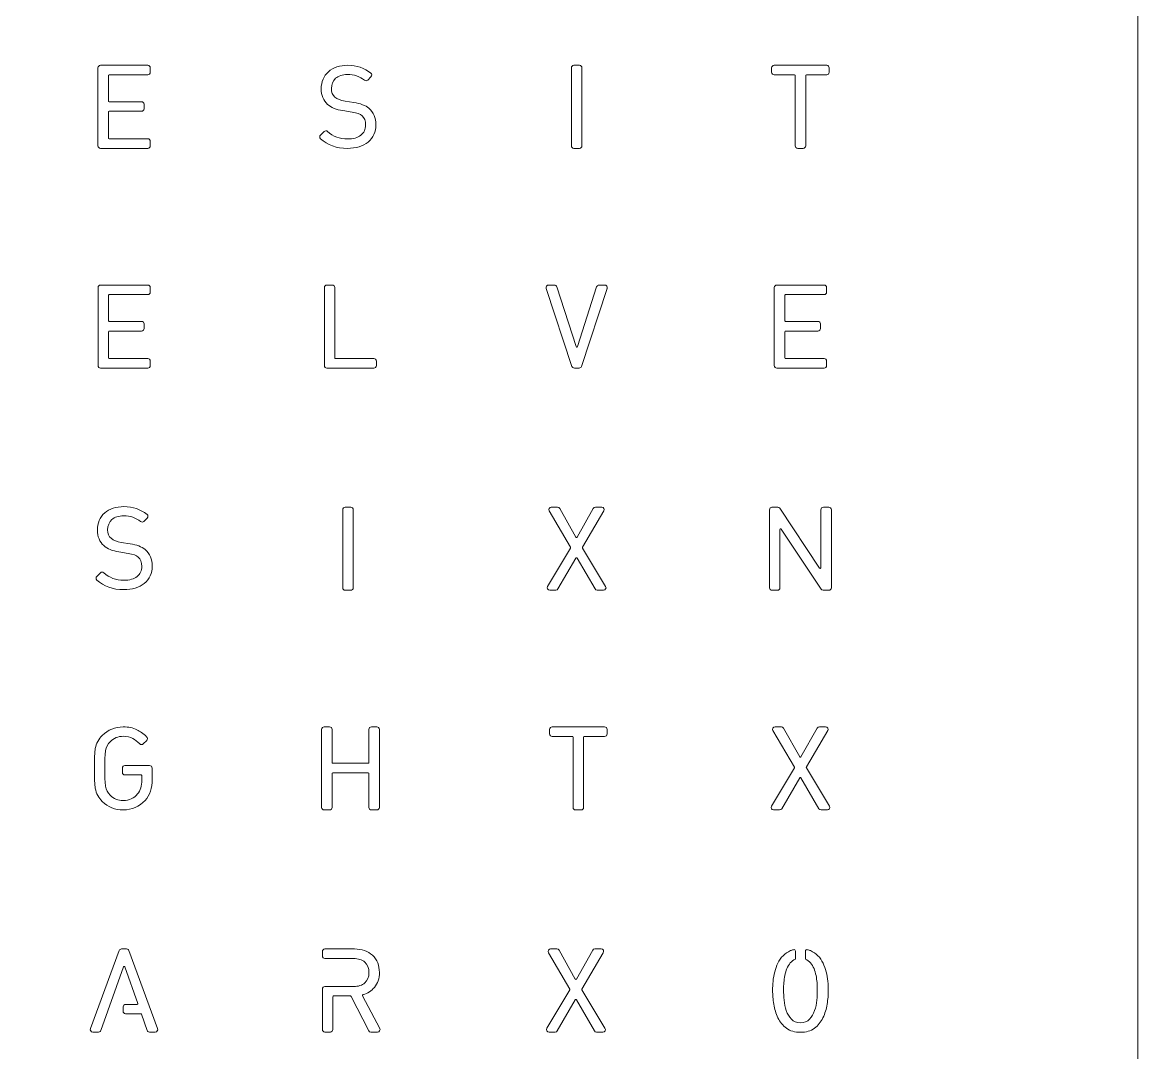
# Model space of a CAD drawing. Header units: millimetres. Extents: x -10 to 590, y -10 to 590.
# Drawn here: x 425.6 to 590.2, y 139.4 to 291.5 of the extents above; entities that cross this region are included whole.
import ezdxf

# ---------------------------------------------------------------- set-up
doc = ezdxf.new("R2010")
doc.units = ezdxf.units.MM
doc.header["$MEASUREMENT"] = 0
doc.layers.add('Layer 1', color=7, linetype='Continuous', lineweight=0)

msp = doc.modelspace()

# ---------------------------------------------------------------- linework, layer by layer
at = {"layer": 'Layer 1', "color": 18, "lineweight": 9, "true_color": 0x000000}
msp.add_lwpolyline([(590.16, -9.84), (-9.84, -9.84), (-9.84, 590.16), (590.16, 590.16)], close=True, dxfattribs=at)
at = {"layer": 'Layer 1', "color": 250, "lineweight": 9, "true_color": 0x231f20}
for points, knots in [([(444.09, 272.89), (444.09, 272.89), (437.12, 272.89), (437.12, 272.89), (436.91, 272.89), (436.75, 273.05), (436.75, 273.25), (436.75, 273.25), (436.75, 284.78), (436.75, 284.78), (436.75, 284.98), (436.91, 285.15), (437.12, 285.15), (437.12, 285.15), (444.09, 285.15), (444.09, 285.15), (444.29, 285.15), (444.46, 284.98), (444.46, 284.78), (444.46, 284.78), (444.46, 284.11), (444.46, 284.11), (444.46, 283.91), (444.29, 283.74), (444.09, 283.74), (444.09, 283.74), (438.4, 283.74), (438.4, 283.74), (438.34, 283.74), (438.29, 283.69), (438.29, 283.63), (438.29, 283.63), (438.29, 279.88), (438.29, 279.88), (438.29, 279.82), (438.34, 279.77), (438.4, 279.77), (438.4, 279.77), (443.18, 279.77), (443.18, 279.77), (443.38, 279.77), (443.55, 279.61), (443.55, 279.4), (443.55, 279.4), (443.55, 278.73), (443.55, 278.73), (443.55, 278.53), (443.38, 278.36), (443.18, 278.36), (443.18, 278.36), (438.4, 278.36), (438.4, 278.36), (438.34, 278.36), (438.29, 278.32), (438.29, 278.26), (438.29, 278.26), (438.29, 274.4), (438.29, 274.4), (438.29, 274.34), (438.34, 274.3), (438.4, 274.3), (438.4, 274.3), (444.09, 274.3), (444.09, 274.3), (444.29, 274.3), (444.46, 274.13), (444.46, 273.93), (444.46, 273.93), (444.46, 273.25), (444.46, 273.25), (444.46, 273.05), (444.29, 272.89), (444.09, 272.89)], [0, 0, 0, 0, 1, 1, 1, 2, 2, 2, 3, 3, 3, 4, 4, 4, 5, 5, 5, 6, 6, 6, 7, 7, 7, 8, 8, 8, 9, 9, 9, 10, 10, 10, 11, 11, 11, 12, 12, 12, 13, 13, 13, 14, 14, 14, 15, 15, 15, 16, 16, 16, 17, 17, 17, 18, 18, 18, 19, 19, 19, 20, 20, 20, 21, 21, 21, 22, 22, 22, 23, 23, 23, 24, 24, 24, 24]), ([(473.55, 272.89), (471.96, 272.89), (470.63, 273.36), (469.6, 274.31), (469.52, 274.38), (469.48, 274.47), (469.48, 274.57), (469.48, 274.67), (469.52, 274.77), (469.59, 274.84), (469.59, 274.84), (470.12, 275.37), (470.12, 275.37), (470.26, 275.51), (470.48, 275.51), (470.62, 275.38), (471.43, 274.65), (472.42, 274.28), (473.59, 274.28), (474.42, 274.28), (475.07, 274.46), (475.54, 274.83), (476.01, 275.19), (476.24, 275.68), (476.24, 276.33), (476.24, 276.94), (476.06, 277.4), (475.72, 277.71), (475.44, 277.96), (474.95, 278.13), (474.25, 278.24), (474.25, 278.24), (472.87, 278.46), (472.87, 278.46), (471.91, 278.6), (471.16, 278.91), (470.63, 279.38), (470.01, 279.94), (469.69, 280.71), (469.69, 281.69), (469.69, 282.73), (470.05, 283.57), (470.76, 284.2), (471.46, 284.83), (472.42, 285.15), (473.6, 285.15), (474.92, 285.15), (476.06, 284.76), (477.01, 283.99), (477.09, 283.93), (477.13, 283.84), (477.14, 283.73), (477.15, 283.63), (477.11, 283.53), (477.03, 283.45), (477.03, 283.45), (476.55, 282.97), (476.55, 282.97), (476.42, 282.84), (476.2, 282.83), (476.06, 282.95), (475.38, 283.51), (474.53, 283.79), (473.55, 283.79), (472.82, 283.79), (472.23, 283.6), (471.82, 283.23), (471.4, 282.85), (471.2, 282.37), (471.2, 281.74), (471.2, 281.17), (471.36, 280.76), (471.7, 280.47), (472.05, 280.17), (472.55, 279.97), (473.21, 279.86), (473.21, 279.86), (474.5, 279.66), (474.5, 279.66), (475.48, 279.52), (476.23, 279.23), (476.72, 278.8), (477.41, 278.22), (477.76, 277.4), (477.76, 276.37), (477.76, 275.3), (477.37, 274.44), (476.6, 273.82), (475.84, 273.2), (474.82, 272.89), (473.55, 272.89)], [0, 0, 0, 0, 1, 1, 1, 2, 2, 2, 3, 3, 3, 4, 4, 4, 5, 5, 5, 6, 6, 6, 7, 7, 7, 8, 8, 8, 9, 9, 9, 10, 10, 10, 11, 11, 11, 12, 12, 12, 13, 13, 13, 14, 14, 14, 15, 15, 15, 16, 16, 16, 17, 17, 17, 18, 18, 18, 19, 19, 19, 20, 20, 20, 21, 21, 21, 22, 22, 22, 23, 23, 23, 24, 24, 24, 25, 25, 25, 26, 26, 26, 27, 27, 27, 28, 28, 28, 29, 29, 29, 30, 30, 30, 30]), ([(507.79, 272.89), (507.79, 272.89), (506.98, 272.89), (506.98, 272.89), (506.78, 272.89), (506.61, 273.05), (506.61, 273.25), (506.61, 273.25), (506.61, 284.78), (506.61, 284.78), (506.61, 284.98), (506.78, 285.15), (506.98, 285.15), (506.98, 285.15), (507.79, 285.15), (507.79, 285.15), (507.99, 285.15), (508.16, 284.98), (508.16, 284.78), (508.16, 284.78), (508.16, 273.25), (508.16, 273.25), (508.16, 273.05), (507.99, 272.89), (507.79, 272.89)], [0, 0, 0, 0, 1, 1, 1, 2, 2, 2, 3, 3, 3, 4, 4, 4, 5, 5, 5, 6, 6, 6, 7, 7, 7, 8, 8, 8, 8]), ([(540.8, 272.89), (540.8, 272.89), (540, 272.89), (540, 272.89), (539.79, 272.89), (539.63, 273.05), (539.63, 273.25), (539.63, 273.25), (539.63, 283.63), (539.63, 283.63), (539.63, 283.69), (539.58, 283.74), (539.52, 283.74), (539.52, 283.74), (536.52, 283.74), (536.52, 283.74), (536.32, 283.74), (536.15, 283.91), (536.15, 284.11), (536.15, 284.11), (536.15, 284.78), (536.15, 284.78), (536.15, 284.98), (536.32, 285.15), (536.52, 285.15), (536.52, 285.15), (544.27, 285.15), (544.27, 285.15), (544.48, 285.15), (544.64, 284.98), (544.64, 284.78), (544.64, 284.78), (544.64, 284.11), (544.64, 284.11), (544.64, 283.91), (544.48, 283.74), (544.27, 283.74), (544.27, 283.74), (541.28, 283.74), (541.28, 283.74), (541.22, 283.74), (541.17, 283.69), (541.17, 283.63), (541.17, 283.63), (541.17, 273.25), (541.17, 273.25), (541.17, 273.05), (541.01, 272.89), (540.8, 272.89)], [0, 0, 0, 0, 1, 1, 1, 2, 2, 2, 3, 3, 3, 4, 4, 4, 5, 5, 5, 6, 6, 6, 7, 7, 7, 8, 8, 8, 9, 9, 9, 10, 10, 10, 11, 11, 11, 12, 12, 12, 13, 13, 13, 14, 14, 14, 15, 15, 15, 16, 16, 16, 16]), ([(444.1, 240.44), (444.1, 240.44), (437.13, 240.44), (437.13, 240.44), (436.92, 240.44), (436.76, 240.61), (436.76, 240.81), (436.76, 240.81), (436.76, 252.34), (436.76, 252.34), (436.76, 252.54), (436.92, 252.71), (437.13, 252.71), (437.13, 252.71), (444.1, 252.71), (444.1, 252.71), (444.31, 252.71), (444.47, 252.54), (444.47, 252.34), (444.47, 252.34), (444.47, 251.67), (444.47, 251.67), (444.47, 251.46), (444.31, 251.3), (444.1, 251.3), (444.1, 251.3), (438.41, 251.3), (438.41, 251.3), (438.35, 251.3), (438.3, 251.25), (438.3, 251.19), (438.3, 251.19), (438.3, 247.44), (438.3, 247.44), (438.3, 247.38), (438.35, 247.33), (438.41, 247.33), (438.41, 247.33), (443.19, 247.33), (443.19, 247.33), (443.4, 247.33), (443.56, 247.17), (443.56, 246.96), (443.56, 246.96), (443.56, 246.29), (443.56, 246.29), (443.56, 246.09), (443.4, 245.92), (443.19, 245.92), (443.19, 245.92), (438.41, 245.92), (438.41, 245.92), (438.35, 245.92), (438.3, 245.87), (438.3, 245.82), (438.3, 245.82), (438.3, 241.96), (438.3, 241.96), (438.3, 241.9), (438.35, 241.85), (438.41, 241.85), (438.41, 241.85), (444.1, 241.85), (444.1, 241.85), (444.31, 241.85), (444.47, 241.69), (444.47, 241.48), (444.47, 241.48), (444.47, 240.81), (444.47, 240.81), (444.47, 240.61), (444.31, 240.44), (444.1, 240.44)], [0, 0, 0, 0, 1, 1, 1, 2, 2, 2, 3, 3, 3, 4, 4, 4, 5, 5, 5, 6, 6, 6, 7, 7, 7, 8, 8, 8, 9, 9, 9, 10, 10, 10, 11, 11, 11, 12, 12, 12, 13, 13, 13, 14, 14, 14, 15, 15, 15, 16, 16, 16, 17, 17, 17, 18, 18, 18, 19, 19, 19, 20, 20, 20, 21, 21, 21, 22, 22, 22, 23, 23, 23, 24, 24, 24, 24]), ([(477.46, 240.44), (477.46, 240.44), (470.52, 240.44), (470.52, 240.44), (470.31, 240.44), (470.15, 240.61), (470.15, 240.81), (470.15, 240.81), (470.15, 252.34), (470.15, 252.34), (470.15, 252.54), (470.31, 252.71), (470.52, 252.71), (470.52, 252.71), (471.32, 252.71), (471.32, 252.71), (471.53, 252.71), (471.69, 252.54), (471.69, 252.34), (471.69, 252.34), (471.69, 241.96), (471.69, 241.96), (471.69, 241.9), (471.74, 241.85), (471.8, 241.85), (471.8, 241.85), (477.46, 241.85), (477.46, 241.85), (477.66, 241.85), (477.83, 241.69), (477.83, 241.48), (477.83, 241.48), (477.83, 240.81), (477.83, 240.81), (477.83, 240.61), (477.66, 240.44), (477.46, 240.44)], [0, 0, 0, 0, 1, 1, 1, 2, 2, 2, 3, 3, 3, 4, 4, 4, 5, 5, 5, 6, 6, 6, 7, 7, 7, 8, 8, 8, 9, 9, 9, 10, 10, 10, 11, 11, 11, 12, 12, 12, 12]), ([(507.74, 240.44), (507.74, 240.44), (507.04, 240.44), (507.04, 240.44), (506.88, 240.44), (506.74, 240.55), (506.69, 240.7), (506.69, 240.7), (502.9, 252.22), (502.9, 252.22), (502.86, 252.34), (502.88, 252.46), (502.95, 252.56), (503.02, 252.65), (503.13, 252.71), (503.25, 252.71), (503.25, 252.71), (504.1, 252.71), (504.1, 252.71), (504.26, 252.71), (504.4, 252.6), (504.45, 252.45), (504.45, 252.45), (507.29, 243.61), (507.29, 243.61), (507.31, 243.54), (507.37, 243.54), (507.39, 243.54), (507.4, 243.54), (507.47, 243.54), (507.49, 243.61), (507.49, 243.61), (510.33, 252.45), (510.33, 252.45), (510.38, 252.6), (510.52, 252.71), (510.68, 252.71), (510.68, 252.71), (511.53, 252.71), (511.53, 252.71), (511.65, 252.71), (511.75, 252.65), (511.82, 252.56), (511.89, 252.46), (511.91, 252.34), (511.88, 252.22), (511.88, 252.22), (511.88, 252.22), (511.88, 252.22), (511.88, 252.22), (508.09, 240.7), (508.09, 240.7), (508.04, 240.55), (507.9, 240.44), (507.74, 240.44)], [0, 0, 0, 0, 1, 1, 1, 2, 2, 2, 3, 3, 3, 4, 4, 4, 5, 5, 5, 6, 6, 6, 7, 7, 7, 8, 8, 8, 9, 9, 9, 10, 10, 10, 11, 11, 11, 12, 12, 12, 13, 13, 13, 14, 14, 14, 15, 15, 15, 16, 16, 16, 17, 17, 17, 18, 18, 18, 18]), ([(511.75, 252.26), (511.75, 252.26), (511.75, 252.26), (511.75, 252.26), (511.75, 252.26), (511.75, 252.26), (511.75, 252.26)], [0, 0, 0, 0, 1, 1, 1, 2, 2, 2, 2]), ([(543.89, 240.44), (543.89, 240.44), (536.91, 240.44), (536.91, 240.44), (536.71, 240.44), (536.54, 240.61), (536.54, 240.81), (536.54, 240.81), (536.54, 252.34), (536.54, 252.34), (536.54, 252.54), (536.71, 252.71), (536.91, 252.71), (536.91, 252.71), (543.89, 252.71), (543.89, 252.71), (544.09, 252.71), (544.26, 252.54), (544.26, 252.34), (544.26, 252.34), (544.26, 251.67), (544.26, 251.67), (544.26, 251.46), (544.09, 251.3), (543.89, 251.3), (543.89, 251.3), (538.19, 251.3), (538.19, 251.3), (538.14, 251.3), (538.09, 251.25), (538.09, 251.19), (538.09, 251.19), (538.09, 247.44), (538.09, 247.44), (538.09, 247.38), (538.14, 247.33), (538.19, 247.33), (538.19, 247.33), (542.98, 247.33), (542.98, 247.33), (543.18, 247.33), (543.35, 247.17), (543.35, 246.96), (543.35, 246.96), (543.35, 246.29), (543.35, 246.29), (543.35, 246.09), (543.18, 245.92), (542.98, 245.92), (542.98, 245.92), (538.19, 245.92), (538.19, 245.92), (538.14, 245.92), (538.09, 245.87), (538.09, 245.82), (538.09, 245.82), (538.09, 241.96), (538.09, 241.96), (538.09, 241.9), (538.14, 241.85), (538.19, 241.85), (538.19, 241.85), (543.89, 241.85), (543.89, 241.85), (544.09, 241.85), (544.26, 241.69), (544.26, 241.48), (544.26, 241.48), (544.26, 240.81), (544.26, 240.81), (544.26, 240.61), (544.09, 240.44), (543.89, 240.44)], [0, 0, 0, 0, 1, 1, 1, 2, 2, 2, 3, 3, 3, 4, 4, 4, 5, 5, 5, 6, 6, 6, 7, 7, 7, 8, 8, 8, 9, 9, 9, 10, 10, 10, 11, 11, 11, 12, 12, 12, 13, 13, 13, 14, 14, 14, 15, 15, 15, 16, 16, 16, 17, 17, 17, 18, 18, 18, 19, 19, 19, 20, 20, 20, 21, 21, 21, 22, 22, 22, 23, 23, 23, 24, 24, 24, 24]), ([(440.54, 207.73), (438.94, 207.73), (437.61, 208.21), (436.58, 209.15), (436.5, 209.22), (436.46, 209.31), (436.46, 209.41), (436.46, 209.51), (436.5, 209.61), (436.57, 209.68), (436.57, 209.68), (437.1, 210.21), (437.1, 210.21), (437.24, 210.35), (437.46, 210.36), (437.61, 210.22), (438.41, 209.49), (439.41, 209.12), (440.57, 209.12), (441.4, 209.12), (442.06, 209.3), (442.53, 209.67), (442.99, 210.03), (443.22, 210.53), (443.22, 211.17), (443.22, 211.78), (443.05, 212.25), (442.7, 212.55), (442.42, 212.8), (441.93, 212.98), (441.23, 213.08), (441.23, 213.08), (439.85, 213.3), (439.85, 213.3), (438.89, 213.44), (438.14, 213.76), (437.61, 214.23), (436.99, 214.78), (436.67, 215.55), (436.67, 216.53), (436.67, 217.57), (437.03, 218.42), (437.74, 219.05), (438.44, 219.67), (439.4, 219.99), (440.59, 219.99), (441.9, 219.99), (443.04, 219.6), (443.99, 218.84), (444.07, 218.77), (444.12, 218.68), (444.12, 218.57), (444.13, 218.47), (444.09, 218.37), (444.01, 218.29), (444.01, 218.29), (443.53, 217.81), (443.53, 217.81), (443.4, 217.68), (443.19, 217.67), (443.04, 217.79), (442.36, 218.35), (441.52, 218.63), (440.54, 218.63), (439.8, 218.63), (439.22, 218.44), (438.8, 218.07), (438.38, 217.7), (438.18, 217.21), (438.18, 216.58), (438.18, 216.02), (438.35, 215.6), (438.68, 215.31), (439.03, 215.01), (439.54, 214.81), (440.19, 214.7), (440.19, 214.7), (441.48, 214.5), (441.48, 214.5), (442.47, 214.36), (443.21, 214.07), (443.71, 213.65), (444.4, 213.06), (444.75, 212.24), (444.75, 211.21), (444.75, 210.14), (444.36, 209.29), (443.59, 208.66), (442.83, 208.04), (441.8, 207.73), (440.54, 207.73)], [0, 0, 0, 0, 1, 1, 1, 2, 2, 2, 3, 3, 3, 4, 4, 4, 5, 5, 5, 6, 6, 6, 7, 7, 7, 8, 8, 8, 9, 9, 9, 10, 10, 10, 11, 11, 11, 12, 12, 12, 13, 13, 13, 14, 14, 14, 15, 15, 15, 16, 16, 16, 17, 17, 17, 18, 18, 18, 19, 19, 19, 20, 20, 20, 21, 21, 21, 22, 22, 22, 23, 23, 23, 24, 24, 24, 25, 25, 25, 26, 26, 26, 27, 27, 27, 28, 28, 28, 29, 29, 29, 30, 30, 30, 30]), ([(474.04, 207.65), (474.04, 207.65), (473.23, 207.65), (473.23, 207.65), (473.03, 207.65), (472.86, 207.81), (472.86, 208.02), (472.86, 208.02), (472.86, 219.54), (472.86, 219.54), (472.86, 219.75), (473.03, 219.91), (473.23, 219.91), (473.23, 219.91), (474.04, 219.91), (474.04, 219.91), (474.24, 219.91), (474.41, 219.75), (474.41, 219.54), (474.41, 219.54), (474.41, 208.02), (474.41, 208.02), (474.41, 207.81), (474.24, 207.65), (474.04, 207.65)], [0, 0, 0, 0, 1, 1, 1, 2, 2, 2, 3, 3, 3, 4, 4, 4, 5, 5, 5, 6, 6, 6, 7, 7, 7, 8, 8, 8, 8]), ([(511.34, 207.65), (511.34, 207.65), (510.42, 207.65), (510.42, 207.65), (510.28, 207.65), (510.16, 207.72), (510.1, 207.83), (510.1, 207.83), (507.45, 212.4), (507.45, 212.4), (507.43, 212.45), (507.38, 212.45), (507.36, 212.45), (507.36, 212.45), (507.36, 212.45), (507.36, 212.45), (507.34, 212.45), (507.3, 212.45), (507.27, 212.4), (507.27, 212.4), (504.61, 207.83), (504.61, 207.83), (504.55, 207.72), (504.43, 207.65), (504.29, 207.65), (504.29, 207.65), (503.4, 207.65), (503.4, 207.65), (503.26, 207.65), (503.14, 207.72), (503.08, 207.84), (503.01, 207.95), (503.01, 208.09), (503.08, 208.21), (503.08, 208.21), (506.47, 213.88), (506.47, 213.88), (506.49, 213.91), (506.49, 213.95), (506.47, 213.99), (506.47, 213.99), (503.31, 219.36), (503.31, 219.36), (503.24, 219.47), (503.24, 219.61), (503.31, 219.73), (503.38, 219.84), (503.5, 219.91), (503.63, 219.91), (503.63, 219.91), (504.56, 219.91), (504.56, 219.91), (504.7, 219.91), (504.82, 219.84), (504.88, 219.72), (504.88, 219.72), (507.27, 215.48), (507.27, 215.48), (507.3, 215.43), (507.34, 215.42), (507.36, 215.42), (507.38, 215.42), (507.43, 215.43), (507.45, 215.48), (507.45, 215.48), (509.84, 219.72), (509.84, 219.72), (509.91, 219.84), (510.03, 219.91), (510.16, 219.91), (510.16, 219.91), (511.09, 219.91), (511.09, 219.91), (511.23, 219.91), (511.35, 219.84), (511.41, 219.73), (511.48, 219.61), (511.48, 219.47), (511.41, 219.36), (511.41, 219.36), (508.24, 213.99), (508.24, 213.99), (508.22, 213.95), (508.22, 213.91), (508.24, 213.88), (508.24, 213.88), (511.66, 208.21), (511.66, 208.21), (511.73, 208.09), (511.73, 207.95), (511.66, 207.84), (511.6, 207.72), (511.48, 207.65), (511.34, 207.65)], [0, 0, 0, 0, 1, 1, 1, 2, 2, 2, 3, 3, 3, 4, 4, 4, 5, 5, 5, 6, 6, 6, 7, 7, 7, 8, 8, 8, 9, 9, 9, 10, 10, 10, 11, 11, 11, 12, 12, 12, 13, 13, 13, 14, 14, 14, 15, 15, 15, 16, 16, 16, 17, 17, 17, 18, 18, 18, 19, 19, 19, 20, 20, 20, 21, 21, 21, 22, 22, 22, 23, 23, 23, 24, 24, 24, 25, 25, 25, 26, 26, 26, 27, 27, 27, 28, 28, 28, 29, 29, 29, 30, 30, 30, 31, 31, 31, 31]), ([(544.59, 207.65), (544.59, 207.65), (543.75, 207.65), (543.75, 207.65), (543.62, 207.65), (543.51, 207.71), (543.44, 207.81), (543.44, 207.81), (537.57, 216.67), (537.57, 216.67), (537.53, 216.73), (537.47, 216.72), (537.45, 216.72), (537.44, 216.71), (537.38, 216.69), (537.38, 216.62), (537.38, 216.62), (537.38, 208.02), (537.38, 208.02), (537.38, 207.81), (537.21, 207.65), (537.01, 207.65), (537.01, 207.65), (536.2, 207.65), (536.2, 207.65), (536, 207.65), (535.83, 207.81), (535.83, 208.02), (535.83, 208.02), (535.83, 219.54), (535.83, 219.54), (535.83, 219.75), (536, 219.91), (536.2, 219.91), (536.2, 219.91), (537.05, 219.91), (537.05, 219.91), (537.18, 219.91), (537.29, 219.85), (537.36, 219.75), (537.36, 219.75), (543.23, 210.92), (543.23, 210.92), (543.27, 210.86), (543.33, 210.87), (543.34, 210.88), (543.36, 210.88), (543.42, 210.9), (543.42, 210.98), (543.42, 210.98), (543.42, 219.54), (543.42, 219.54), (543.42, 219.75), (543.58, 219.91), (543.79, 219.91), (543.79, 219.91), (544.59, 219.91), (544.59, 219.91), (544.8, 219.91), (544.96, 219.75), (544.96, 219.54), (544.96, 219.54), (544.96, 208.02), (544.96, 208.02), (544.96, 207.81), (544.8, 207.65), (544.59, 207.65)], [0, 0, 0, 0, 1, 1, 1, 2, 2, 2, 3, 3, 3, 4, 4, 4, 5, 5, 5, 6, 6, 6, 7, 7, 7, 8, 8, 8, 9, 9, 9, 10, 10, 10, 11, 11, 11, 12, 12, 12, 13, 13, 13, 14, 14, 14, 15, 15, 15, 16, 16, 16, 17, 17, 17, 18, 18, 18, 19, 19, 19, 20, 20, 20, 21, 21, 21, 22, 22, 22, 22]), ([(440.48, 175.21), (439.26, 175.21), (438.21, 175.63), (437.37, 176.47), (436.85, 177), (436.5, 177.64), (436.36, 178.4), (436.27, 178.91), (436.22, 179.87), (436.22, 181.34), (436.22, 182.79), (436.27, 183.78), (436.36, 184.28), (436.5, 185.03), (436.85, 185.68), (437.37, 186.21), (438.21, 187.05), (439.26, 187.47), (440.48, 187.47), (441.24, 187.47), (441.92, 187.33), (442.5, 187.04), (442.94, 186.83), (443.42, 186.48), (443.93, 186), (444, 185.93), (444.04, 185.83), (444.04, 185.73), (444.05, 185.63), (444.01, 185.54), (443.94, 185.47), (443.94, 185.47), (443.42, 184.96), (443.42, 184.96), (443.28, 184.82), (443.05, 184.81), (442.91, 184.95), (442.52, 185.32), (442.19, 185.59), (441.91, 185.75), (441.5, 185.97), (441.02, 186.08), (440.48, 186.08), (439.72, 186.08), (439.06, 185.81), (438.54, 185.27), (438.2, 184.93), (437.98, 184.49), (437.88, 183.96), (437.79, 183.5), (437.75, 182.62), (437.75, 181.34), (437.75, 180.06), (437.79, 179.17), (437.88, 178.69), (437.98, 178.17), (438.2, 177.73), (438.54, 177.39), (439.05, 176.86), (439.7, 176.6), (440.48, 176.6), (441.37, 176.6), (442.06, 176.91), (442.6, 177.56), (443.01, 178.05), (443.22, 178.75), (443.22, 179.63), (443.22, 179.63), (443.22, 180.28), (443.22, 180.28), (443.22, 180.33), (443.17, 180.38), (443.12, 180.38), (443.12, 180.38), (440.71, 180.38), (440.71, 180.38), (440.51, 180.38), (440.35, 180.54), (440.35, 180.74), (440.35, 180.74), (440.35, 181.39), (440.35, 181.39), (440.35, 181.59), (440.51, 181.75), (440.71, 181.75), (440.71, 181.75), (444.37, 181.75), (444.37, 181.75), (444.58, 181.75), (444.74, 181.59), (444.74, 181.39), (444.74, 181.39), (444.74, 179.75), (444.74, 179.75), (444.74, 178.42), (444.39, 177.36), (443.69, 176.61), (442.83, 175.68), (441.75, 175.21), (440.48, 175.21)], [0, 0, 0, 0, 1, 1, 1, 2, 2, 2, 3, 3, 3, 4, 4, 4, 5, 5, 5, 6, 6, 6, 7, 7, 7, 8, 8, 8, 9, 9, 9, 10, 10, 10, 11, 11, 11, 12, 12, 12, 13, 13, 13, 14, 14, 14, 15, 15, 15, 16, 16, 16, 17, 17, 17, 18, 18, 18, 19, 19, 19, 20, 20, 20, 21, 21, 21, 22, 22, 22, 23, 23, 23, 24, 24, 24, 25, 25, 25, 26, 26, 26, 27, 27, 27, 28, 28, 28, 29, 29, 29, 30, 30, 30, 31, 31, 31, 32, 32, 32, 33, 33, 33, 33]), ([(477.9, 175.21), (477.9, 175.21), (477.1, 175.21), (477.1, 175.21), (476.89, 175.21), (476.73, 175.37), (476.73, 175.58), (476.73, 175.58), (476.73, 180.58), (476.73, 180.58), (476.73, 180.64), (476.68, 180.68), (476.62, 180.68), (476.62, 180.68), (471.4, 180.68), (471.4, 180.68), (471.34, 180.68), (471.3, 180.64), (471.3, 180.58), (471.3, 180.58), (471.3, 175.58), (471.3, 175.58), (471.3, 175.37), (471.13, 175.21), (470.93, 175.21), (470.93, 175.21), (470.12, 175.21), (470.12, 175.21), (469.92, 175.21), (469.75, 175.37), (469.75, 175.58), (469.75, 175.58), (469.75, 187.1), (469.75, 187.1), (469.75, 187.31), (469.92, 187.47), (470.12, 187.47), (470.12, 187.47), (470.93, 187.47), (470.93, 187.47), (471.13, 187.47), (471.3, 187.31), (471.3, 187.1), (471.3, 187.1), (471.3, 182.2), (471.3, 182.2), (471.3, 182.14), (471.34, 182.09), (471.4, 182.09), (471.4, 182.09), (476.62, 182.09), (476.62, 182.09), (476.68, 182.09), (476.73, 182.14), (476.73, 182.2), (476.73, 182.2), (476.73, 187.1), (476.73, 187.1), (476.73, 187.31), (476.89, 187.47), (477.1, 187.47), (477.1, 187.47), (477.9, 187.47), (477.9, 187.47), (478.11, 187.47), (478.27, 187.31), (478.27, 187.1), (478.27, 187.1), (478.27, 175.58), (478.27, 175.58), (478.27, 175.37), (478.11, 175.21), (477.9, 175.21)], [0, 0, 0, 0, 1, 1, 1, 2, 2, 2, 3, 3, 3, 4, 4, 4, 5, 5, 5, 6, 6, 6, 7, 7, 7, 8, 8, 8, 9, 9, 9, 10, 10, 10, 11, 11, 11, 12, 12, 12, 13, 13, 13, 14, 14, 14, 15, 15, 15, 16, 16, 16, 17, 17, 17, 18, 18, 18, 19, 19, 19, 20, 20, 20, 21, 21, 21, 22, 22, 22, 23, 23, 23, 24, 24, 24, 24]), ([(508.03, 175.21), (508.03, 175.21), (507.23, 175.21), (507.23, 175.21), (507.02, 175.21), (506.86, 175.37), (506.86, 175.58), (506.86, 175.58), (506.86, 185.96), (506.86, 185.96), (506.86, 186.01), (506.81, 186.06), (506.75, 186.06), (506.75, 186.06), (503.76, 186.06), (503.76, 186.06), (503.55, 186.06), (503.39, 186.23), (503.39, 186.43), (503.39, 186.43), (503.39, 187.1), (503.39, 187.1), (503.39, 187.31), (503.55, 187.47), (503.76, 187.47), (503.76, 187.47), (511.51, 187.47), (511.51, 187.47), (511.71, 187.47), (511.88, 187.31), (511.88, 187.1), (511.88, 187.1), (511.88, 186.43), (511.88, 186.43), (511.88, 186.23), (511.71, 186.06), (511.51, 186.06), (511.51, 186.06), (508.51, 186.06), (508.51, 186.06), (508.45, 186.06), (508.4, 186.01), (508.4, 185.96), (508.4, 185.96), (508.4, 175.58), (508.4, 175.58), (508.4, 175.37), (508.24, 175.21), (508.03, 175.21)], [0, 0, 0, 0, 1, 1, 1, 2, 2, 2, 3, 3, 3, 4, 4, 4, 5, 5, 5, 6, 6, 6, 7, 7, 7, 8, 8, 8, 9, 9, 9, 10, 10, 10, 11, 11, 11, 12, 12, 12, 13, 13, 13, 14, 14, 14, 15, 15, 15, 16, 16, 16, 16]), ([(544.37, 175.21), (544.37, 175.21), (543.44, 175.21), (543.44, 175.21), (543.31, 175.21), (543.19, 175.28), (543.12, 175.39), (543.12, 175.39), (540.48, 179.96), (540.48, 179.96), (540.46, 180), (540.41, 180.01), (540.39, 180.01), (540.39, 180.01), (540.39, 180.01), (540.39, 180.01), (540.37, 180.01), (540.33, 180), (540.3, 179.96), (540.3, 179.96), (537.64, 175.39), (537.64, 175.39), (537.58, 175.28), (537.45, 175.21), (537.32, 175.21), (537.32, 175.21), (536.43, 175.21), (536.43, 175.21), (536.29, 175.21), (536.17, 175.28), (536.11, 175.39), (536.04, 175.51), (536.04, 175.65), (536.11, 175.77), (536.11, 175.77), (539.5, 181.44), (539.5, 181.44), (539.52, 181.47), (539.52, 181.51), (539.5, 181.54), (539.5, 181.54), (536.34, 186.91), (536.34, 186.91), (536.27, 187.03), (536.27, 187.17), (536.34, 187.28), (536.41, 187.4), (536.53, 187.47), (536.66, 187.47), (536.66, 187.47), (537.59, 187.47), (537.59, 187.47), (537.72, 187.47), (537.85, 187.4), (537.91, 187.28), (537.91, 187.28), (540.3, 183.04), (540.3, 183.04), (540.33, 182.99), (540.37, 182.98), (540.39, 182.98), (540.41, 182.98), (540.46, 182.99), (540.48, 183.04), (540.48, 183.04), (542.87, 187.28), (542.87, 187.28), (542.94, 187.4), (543.06, 187.47), (543.19, 187.47), (543.19, 187.47), (544.12, 187.47), (544.12, 187.47), (544.26, 187.47), (544.38, 187.4), (544.44, 187.28), (544.51, 187.17), (544.51, 187.03), (544.44, 186.91), (544.44, 186.91), (541.27, 181.55), (541.27, 181.55), (541.25, 181.51), (541.25, 181.47), (541.27, 181.44), (541.27, 181.44), (544.69, 175.77), (544.69, 175.77), (544.76, 175.65), (544.76, 175.51), (544.69, 175.39), (544.63, 175.28), (544.51, 175.21), (544.37, 175.21)], [0, 0, 0, 0, 1, 1, 1, 2, 2, 2, 3, 3, 3, 4, 4, 4, 5, 5, 5, 6, 6, 6, 7, 7, 7, 8, 8, 8, 9, 9, 9, 10, 10, 10, 11, 11, 11, 12, 12, 12, 13, 13, 13, 14, 14, 14, 15, 15, 15, 16, 16, 16, 17, 17, 17, 18, 18, 18, 19, 19, 19, 20, 20, 20, 21, 21, 21, 22, 22, 22, 23, 23, 23, 24, 24, 24, 25, 25, 25, 26, 26, 26, 27, 27, 27, 28, 28, 28, 29, 29, 29, 30, 30, 30, 31, 31, 31, 31]), ([(445.2, 142.41), (445.2, 142.41), (444.34, 142.41), (444.34, 142.41), (444.19, 142.41), (444.05, 142.51), (443.99, 142.66), (443.99, 142.66), (443.15, 145.05), (443.15, 145.05), (443.13, 145.1), (443.09, 145.12), (443.05, 145.12), (443.05, 145.12), (440.83, 145.12), (440.83, 145.12), (440.73, 145.12), (440.64, 145.16), (440.57, 145.23), (440.5, 145.3), (440.46, 145.4), (440.46, 145.5), (440.46, 145.5), (440.47, 146.13), (440.47, 146.13), (440.47, 146.34), (440.64, 146.5), (440.84, 146.5), (440.84, 146.5), (442.51, 146.5), (442.51, 146.5), (442.54, 146.5), (442.57, 146.52), (442.59, 146.55), (442.61, 146.57), (442.62, 146.61), (442.61, 146.64), (442.61, 146.64), (440.72, 152.03), (440.72, 152.03), (440.69, 152.09), (440.64, 152.1), (440.62, 152.1), (440.62, 152.1), (440.62, 152.1), (440.62, 152.1), (440.6, 152.1), (440.54, 152.09), (440.52, 152.03), (440.52, 152.03), (437.19, 142.66), (437.19, 142.66), (437.14, 142.51), (437, 142.41), (436.84, 142.41), (436.84, 142.41), (435.99, 142.41), (435.99, 142.41), (435.87, 142.41), (435.75, 142.47), (435.68, 142.57), (435.62, 142.67), (435.6, 142.8), (435.64, 142.91), (435.64, 142.91), (439.88, 154.43), (439.88, 154.43), (439.93, 154.58), (440.07, 154.68), (440.23, 154.68), (440.23, 154.68), (440.98, 154.68), (440.98, 154.68), (441.13, 154.68), (441.27, 154.58), (441.32, 154.43), (441.32, 154.43), (445.55, 142.91), (445.55, 142.91), (445.59, 142.79), (445.57, 142.67), (445.5, 142.57), (445.43, 142.47), (445.32, 142.41), (445.2, 142.41)], [0, 0, 0, 0, 1, 1, 1, 2, 2, 2, 3, 3, 3, 4, 4, 4, 5, 5, 5, 6, 6, 6, 7, 7, 7, 8, 8, 8, 9, 9, 9, 10, 10, 10, 11, 11, 11, 12, 12, 12, 13, 13, 13, 14, 14, 14, 15, 15, 15, 16, 16, 16, 17, 17, 17, 18, 18, 18, 19, 19, 19, 20, 20, 20, 21, 21, 21, 22, 22, 22, 23, 23, 23, 24, 24, 24, 25, 25, 25, 26, 26, 26, 27, 27, 27, 28, 28, 28, 28]), ([(477.99, 142.41), (477.99, 142.41), (477.03, 142.41), (477.03, 142.41), (476.89, 142.41), (476.76, 142.49), (476.7, 142.61), (476.7, 142.61), (474.1, 147.68), (474.1, 147.68), (474.08, 147.72), (474.05, 147.74), (474.01, 147.74), (474.01, 147.74), (471.51, 147.74), (471.51, 147.74), (471.45, 147.74), (471.4, 147.69), (471.4, 147.63), (471.4, 147.63), (471.4, 142.78), (471.4, 142.78), (471.4, 142.58), (471.24, 142.41), (471.04, 142.41), (471.04, 142.41), (470.23, 142.41), (470.23, 142.41), (470.03, 142.41), (469.86, 142.58), (469.86, 142.78), (469.86, 142.78), (469.86, 148.76), (469.86, 148.76), (469.86, 148.97), (470.03, 149.13), (470.23, 149.13), (470.23, 149.13), (474.47, 149.13), (474.47, 149.13), (475.17, 149.13), (475.73, 149.31), (476.13, 149.66), (476.53, 150.01), (476.74, 150.53), (476.74, 151.19), (476.74, 151.86), (476.54, 152.37), (476.12, 152.73), (475.71, 153.08), (475.16, 153.27), (474.47, 153.27), (474.47, 153.27), (470.23, 153.27), (470.23, 153.27), (470.03, 153.27), (469.86, 153.43), (469.86, 153.64), (469.86, 153.64), (469.86, 154.31), (469.86, 154.31), (469.86, 154.51), (470.03, 154.68), (470.23, 154.68), (470.23, 154.68), (474.59, 154.68), (474.59, 154.68), (475.68, 154.68), (476.57, 154.36), (477.25, 153.74), (477.93, 153.12), (478.28, 152.26), (478.28, 151.21), (478.28, 150.32), (478.03, 149.58), (477.54, 149), (477.11, 148.49), (476.55, 148.13), (475.87, 147.93), (475.83, 147.92), (475.8, 147.9), (475.79, 147.87), (475.78, 147.85), (475.77, 147.82), (475.79, 147.78), (475.79, 147.78), (478.32, 142.95), (478.32, 142.95), (478.38, 142.84), (478.38, 142.7), (478.31, 142.59), (478.24, 142.48), (478.12, 142.41), (477.99, 142.41)], [0, 0, 0, 0, 1, 1, 1, 2, 2, 2, 3, 3, 3, 4, 4, 4, 5, 5, 5, 6, 6, 6, 7, 7, 7, 8, 8, 8, 9, 9, 9, 10, 10, 10, 11, 11, 11, 12, 12, 12, 13, 13, 13, 14, 14, 14, 15, 15, 15, 16, 16, 16, 17, 17, 17, 18, 18, 18, 19, 19, 19, 20, 20, 20, 21, 21, 21, 22, 22, 22, 23, 23, 23, 24, 24, 24, 25, 25, 25, 26, 26, 26, 27, 27, 27, 28, 28, 28, 29, 29, 29, 30, 30, 30, 31, 31, 31, 31]), ([(511.24, 142.41), (511.24, 142.41), (510.32, 142.41), (510.32, 142.41), (510.19, 142.41), (510.06, 142.48), (510, 142.6), (510, 142.6), (507.36, 147.16), (507.36, 147.16), (507.33, 147.21), (507.28, 147.22), (507.27, 147.22), (507.27, 147.22), (507.27, 147.22), (507.27, 147.22), (507.25, 147.22), (507.2, 147.21), (507.17, 147.16), (507.17, 147.16), (504.52, 142.6), (504.52, 142.6), (504.45, 142.48), (504.33, 142.41), (504.2, 142.41), (504.2, 142.41), (503.3, 142.41), (503.3, 142.41), (503.17, 142.41), (503.05, 142.48), (502.98, 142.6), (502.91, 142.72), (502.92, 142.86), (502.98, 142.97), (502.98, 142.97), (506.37, 148.64), (506.37, 148.64), (506.39, 148.68), (506.39, 148.72), (506.37, 148.75), (506.37, 148.75), (503.22, 154.12), (503.22, 154.12), (503.15, 154.23), (503.15, 154.37), (503.21, 154.49), (503.28, 154.61), (503.4, 154.68), (503.54, 154.68), (503.54, 154.68), (504.46, 154.68), (504.46, 154.68), (504.6, 154.68), (504.72, 154.6), (504.79, 154.49), (504.79, 154.49), (507.17, 150.24), (507.17, 150.24), (507.2, 150.19), (507.25, 150.19), (507.27, 150.19), (507.28, 150.19), (507.33, 150.19), (507.36, 150.24), (507.36, 150.24), (509.75, 154.49), (509.75, 154.49), (509.81, 154.6), (509.93, 154.68), (510.07, 154.68), (510.07, 154.68), (511, 154.68), (511, 154.68), (511.13, 154.68), (511.25, 154.61), (511.32, 154.49), (511.38, 154.37), (511.38, 154.23), (511.31, 154.12), (511.31, 154.12), (508.14, 148.75), (508.14, 148.75), (508.12, 148.72), (508.12, 148.68), (508.14, 148.64), (508.14, 148.64), (511.56, 142.97), (511.56, 142.97), (511.63, 142.86), (511.63, 142.72), (511.57, 142.6), (511.5, 142.48), (511.38, 142.41), (511.24, 142.41)], [0, 0, 0, 0, 1, 1, 1, 2, 2, 2, 3, 3, 3, 4, 4, 4, 5, 5, 5, 6, 6, 6, 7, 7, 7, 8, 8, 8, 9, 9, 9, 10, 10, 10, 11, 11, 11, 12, 12, 12, 13, 13, 13, 14, 14, 14, 15, 15, 15, 16, 16, 16, 17, 17, 17, 18, 18, 18, 19, 19, 19, 20, 20, 20, 21, 21, 21, 22, 22, 22, 23, 23, 23, 24, 24, 24, 25, 25, 25, 26, 26, 26, 27, 27, 27, 28, 28, 28, 29, 29, 29, 30, 30, 30, 31, 31, 31, 31]), ([(544.44, 149.9), (544.4, 150.37), (544.32, 150.84), (544.2, 151.29), (544.08, 151.75), (543.92, 152.18), (543.73, 152.6), (543.53, 153.01), (543.28, 153.38), (542.97, 153.68), (542.66, 153.99), (542.29, 154.24), (541.87, 154.43), (541.74, 154.49), (541.59, 154.54), (541.44, 154.57), (541.28, 154.62), (541.13, 154.5), (541.13, 154.34), (541.13, 154.34), (541.13, 153.16), (541.13, 153.16), (541.21, 153.13), (541.29, 153.1), (541.36, 153.05), (541.63, 152.9), (541.86, 152.68), (542.04, 152.42), (542.23, 152.16), (542.38, 151.86), (542.49, 151.53), (542.6, 151.2), (542.69, 150.85), (542.75, 150.5), (542.81, 150.15), (542.85, 149.8), (542.87, 149.46), (542.88, 149.11), (542.89, 148.81), (542.89, 148.54), (542.89, 148.14), (542.87, 147.68), (542.82, 147.14), (542.77, 146.6), (542.66, 146.08), (542.49, 145.58), (542.32, 145.08), (542.07, 144.66), (541.74, 144.31), (541.41, 143.96), (540.96, 143.79), (540.4, 143.79), (539.84, 143.79), (539.39, 143.96), (539.06, 144.31), (538.73, 144.66), (538.48, 145.08), (538.31, 145.58), (538.14, 146.08), (538.03, 146.6), (537.98, 147.14), (537.93, 147.68), (537.91, 148.14), (537.91, 148.54), (537.91, 148.81), (537.91, 149.11), (537.93, 149.46), (537.95, 149.8), (537.99, 150.15), (538.05, 150.5), (538.11, 150.85), (538.2, 151.2), (538.31, 151.53), (538.42, 151.86), (538.57, 152.16), (538.76, 152.42), (538.94, 152.68), (539.17, 152.9), (539.44, 153.05), (539.51, 153.1), (539.59, 153.13), (539.67, 153.16), (539.67, 153.16), (539.67, 154.34), (539.67, 154.34), (539.67, 154.5), (539.51, 154.62), (539.36, 154.57), (539.21, 154.54), (539.06, 154.49), (538.93, 154.43), (538.5, 154.24), (538.14, 153.99), (537.83, 153.68), (537.52, 153.38), (537.27, 153.01), (537.07, 152.6), (536.88, 152.18), (536.72, 151.75), (536.6, 151.29), (536.48, 150.84), (536.4, 150.37), (536.36, 149.9), (536.31, 149.43), (536.29, 148.98), (536.29, 148.54), (536.29, 147.91), (536.35, 147.24), (536.46, 146.52), (536.57, 145.8), (536.78, 145.13), (537.08, 144.51), (537.38, 143.89), (537.8, 143.38), (538.34, 142.98), (538.87, 142.57), (539.56, 142.37), (540.4, 142.37), (541.24, 142.37), (541.93, 142.57), (542.46, 142.98), (543, 143.38), (543.42, 143.89), (543.72, 144.51), (544.02, 145.13), (544.23, 145.8), (544.34, 146.52), (544.45, 147.24), (544.51, 147.91), (544.51, 148.54), (544.51, 148.98), (544.49, 149.43), (544.44, 149.9)], [0, 0, 0, 0, 1, 1, 1, 2, 2, 2, 3, 3, 3, 4, 4, 4, 5, 5, 5, 6, 6, 6, 7, 7, 7, 8, 8, 8, 9, 9, 9, 10, 10, 10, 11, 11, 11, 12, 12, 12, 13, 13, 13, 14, 14, 14, 15, 15, 15, 16, 16, 16, 17, 17, 17, 18, 18, 18, 19, 19, 19, 20, 20, 20, 21, 21, 21, 22, 22, 22, 23, 23, 23, 24, 24, 24, 25, 25, 25, 26, 26, 26, 27, 27, 27, 28, 28, 28, 29, 29, 29, 30, 30, 30, 31, 31, 31, 32, 32, 32, 33, 33, 33, 34, 34, 34, 35, 35, 35, 36, 36, 36, 37, 37, 37, 38, 38, 38, 39, 39, 39, 40, 40, 40, 41, 41, 41, 42, 42, 42, 43, 43, 43, 44, 44, 44, 44])]:
    msp.add_open_spline(points, degree=3, knots=knots, dxfattribs=at)

doc.saveas('drawing.dxf')
